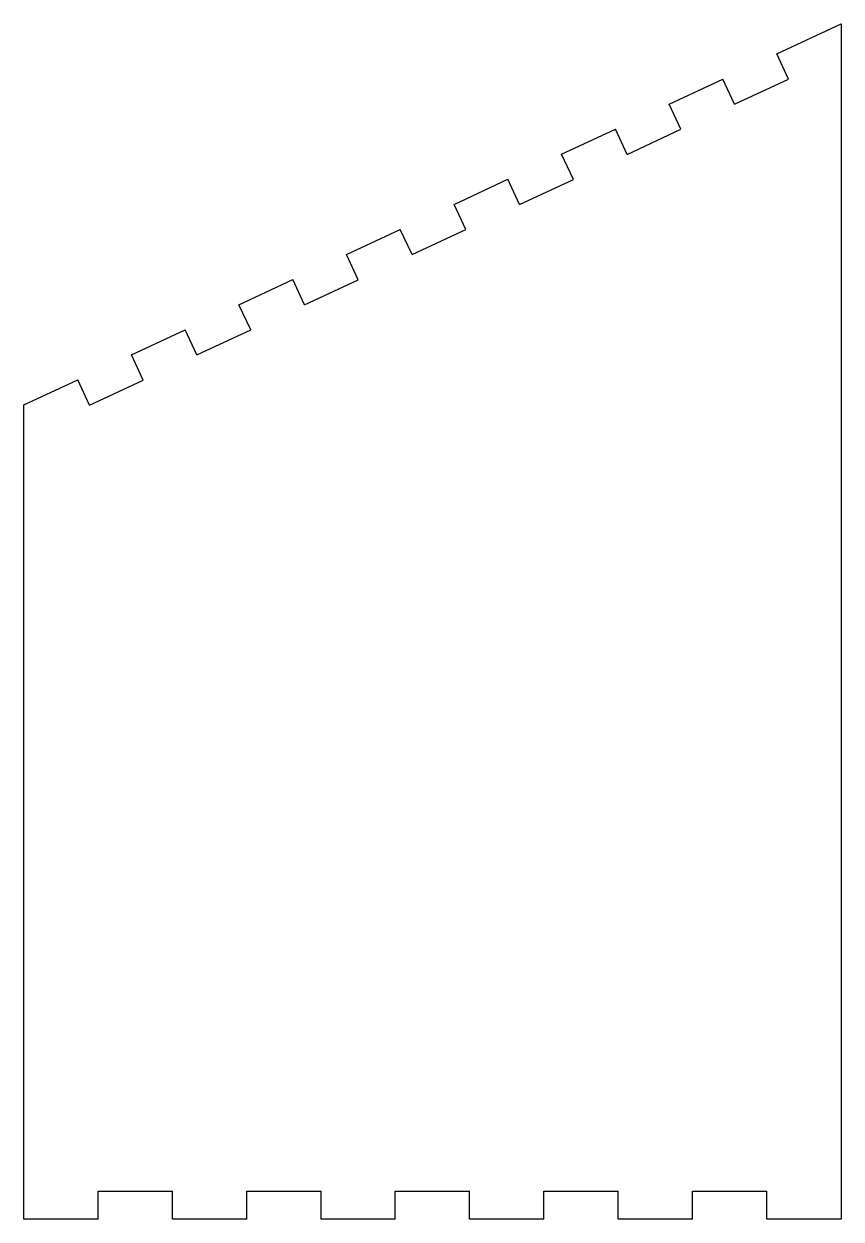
# Model space of a CAD drawing. Extents: x -381 to -241, y 0 to 205.
import ezdxf

# ---------------------------------------------------------------- set-up
doc = ezdxf.new("R2010")
doc.units = 0
doc.layers.add('VISIBLE', color=7, linetype='CONTINUOUS')

msp = doc.modelspace()

# ---------------------------------------------------------------- linework, layer by layer
at = {"layer": 'VISIBLE'}
for p, q in [((-252.4, 199.62), (-241.36, 204.76)), ((-241.36, 204.76), (-241.36, 0)), ((-250.39, 195.3), (-252.4, 199.62)), ((-270.82, 191.03), (-261.61, 195.32)), ((-259.6, 191), (-261.61, 195.32)), ((-259.6, 191), (-250.39, 195.3)), ((-268.81, 186.71), (-270.82, 191.03)), ((-289.25, 182.43), (-280.03, 186.73)), ((-278.02, 182.41), (-280.03, 186.73)), ((-278.02, 182.41), (-268.81, 186.71)), ((-287.23, 178.12), (-289.25, 182.43)), ((-307.67, 173.84), (-298.46, 178.14)), ((-296.44, 173.82), (-298.46, 178.14)), ((-296.44, 173.82), (-287.23, 178.12)), ((-305.66, 169.53), (-307.67, 173.84)), ((-326.09, 165.25), (-316.88, 169.55)), ((-314.87, 165.23), (-316.88, 169.55)), ((-314.87, 165.23), (-305.66, 169.53)), ((-324.08, 160.94), (-326.09, 165.25)), ((-344.52, 156.66), (-335.3, 160.96)), ((-333.29, 156.64), (-335.3, 160.96)), ((-333.29, 156.64), (-324.08, 160.94)), ((-342.5, 152.35), (-344.52, 156.66)), ((-362.94, 148.07), (-353.73, 152.37)), ((-351.71, 148.05), (-353.73, 152.37)), ((-351.71, 148.05), (-342.5, 152.35)), ((-360.93, 143.75), (-362.94, 148.07)), ((-381.36, 139.48), (-372.15, 143.77)), ((-370.14, 139.46), (-372.15, 143.77)), ((-370.14, 139.46), (-360.93, 143.75)), ((-381.36, 0), (-381.36, 139.48)), ((-368.64, 0), (-368.64, 4.76)), ((-368.64, 4.76), (-355.91, 4.76)), ((-355.91, 0), (-355.91, 4.76)), ((-343.18, 0), (-343.18, 4.76)), ((-343.18, 4.76), (-330.45, 4.76)), ((-330.45, 0), (-330.45, 4.76)), ((-317.73, 0), (-317.73, 4.76)), ((-317.73, 4.76), (-305, 4.76)), ((-305, 0), (-305, 4.76)), ((-292.27, 0), (-292.27, 4.76)), ((-292.27, 4.76), (-279.54, 4.76)), ((-279.54, 0), (-279.54, 4.76)), ((-266.82, 0), (-266.82, 4.76)), ((-266.82, 4.76), (-254.09, 4.76)), ((-254.09, 0), (-254.09, 4.76)), ((-241.36, 0), (-254.09, 0)), ((-368.64, 0), (-381.36, 0)), ((-343.18, 0), (-355.91, 0)), ((-317.73, 0), (-330.45, 0)), ((-292.27, 0), (-305, 0)), ((-266.82, 0), (-279.54, 0))]:
    msp.add_line(p, q, dxfattribs=at)

doc.saveas('drawing.dxf')
